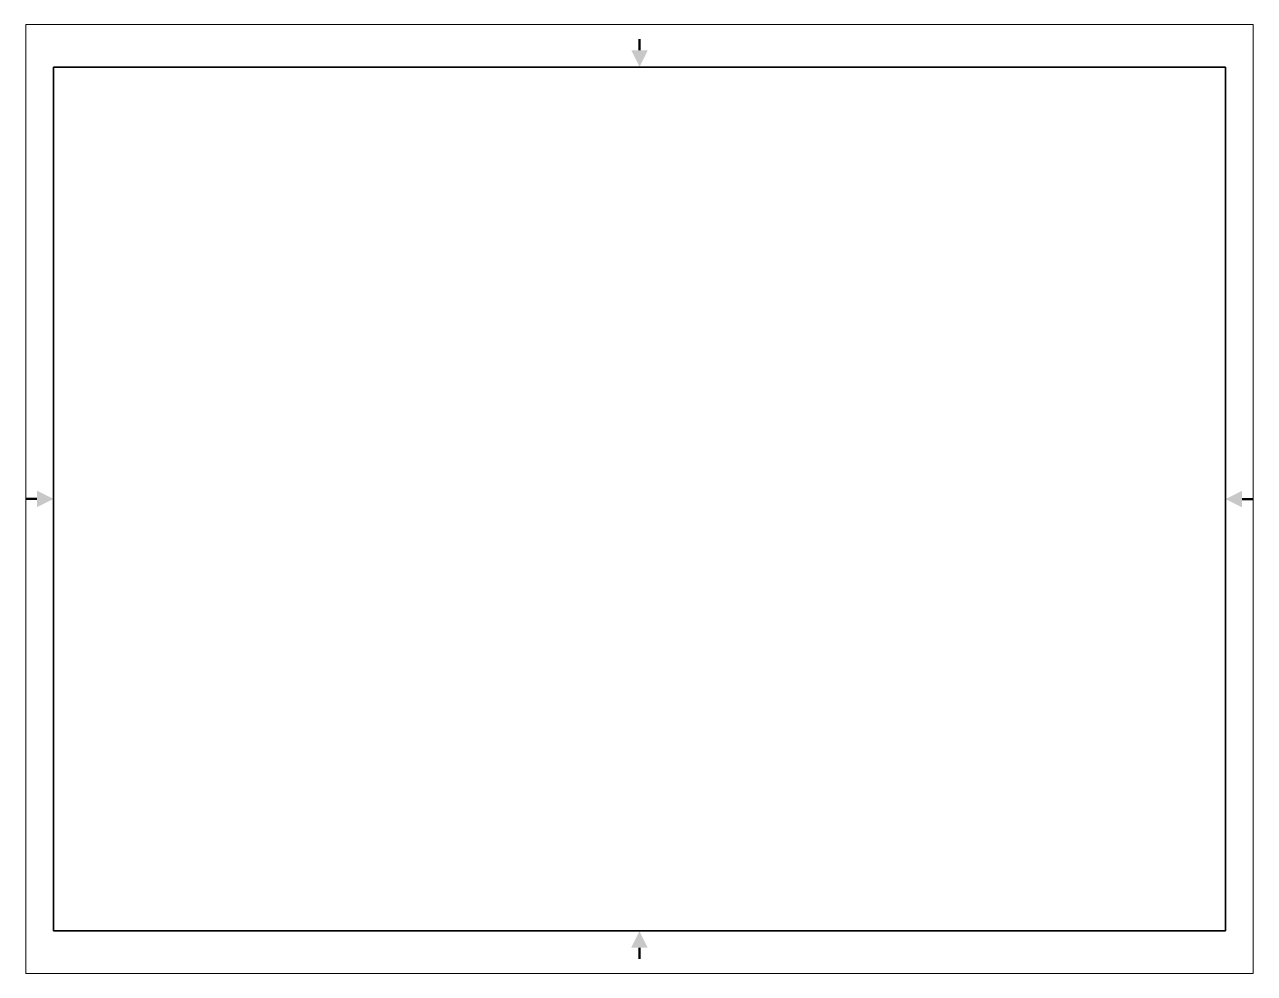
# Model space of a CAD drawing. Header units: millimetres. Extents: x -2719 to 4970, y -1200 to 2761.
# Drawn here: x -0.0003 to 0.2797, y 0 to 0.2159 of the extents above; entities that cross this region are included whole.
import ezdxf

# ---------------------------------------------------------------- set-up
doc = ezdxf.new("R2010")
doc.units = ezdxf.units.MM
doc.header["$LTSCALE"] = 5
doc.header["$MEASUREMENT"] = 0
doc.layers.add('AM_BOR', color=7, linetype='Continuous', lineweight=30)
doc.layers.add('net dam', color=7, linetype='Continuous', lineweight=35)

# ---------------------------------------------------------------- blocks, each defined once
blk = doc.blocks.new('ANSI_A')
for p, q in [((273.05, 206.25), (6.35, 206.25)), ((6.35, 206.25), (6.35, 9.65)), ((273.05, 9.65), (273.05, 206.25)), ((6.35, 9.65), (273.05, 9.65))]:
    blk.add_line(p, q)
at = {"layer": 'AM_BOR', "color": 1, "lineweight": 15}
for p, q in [((279.4, 215.9), (0, 215.9)), ((0, 215.9), (0, 0)), ((279.4, 0), (279.4, 215.9)), ((0, 0), (279.4, 0))]:
    blk.add_line(p, q, dxfattribs=at)
at = {"layer": 'AM_BOR', "color": 2, "lineweight": 30, "const_width": 0.508}
for points in [[(139.72, 212.61), (139.72, 210.07)], [(-0.01, 107.97), (2.53, 107.97)], [(279.41, 107.93), (276.87, 107.93)], [(139.68, 3.29), (139.68, 5.83)]]:
    blk.add_lwpolyline(points, dxfattribs=at)
at = {"layer": 'AM_BOR', "color": 2, "lineweight": 30}
for points in [[(141.62, 210.07), (137.81, 210.07), (139.72, 206.26)], [(2.53, 109.87), (2.53, 106.06), (6.34, 107.97)], [(276.87, 106.03), (276.87, 109.84), (273.06, 107.93)], [(137.78, 5.83), (141.59, 5.83), (139.68, 9.64)]]:
    blk.add_solid(points, dxfattribs=at)

msp = doc.modelspace()

# ---------------------------------------------------------------- block references
at = {"layer": 'net dam', "xscale": 0.001, "yscale": 0.001, "zscale": 0.001}
msp.add_blockref('ANSI_A', (0, 0), dxfattribs=at)

doc.saveas('drawing.dxf')
